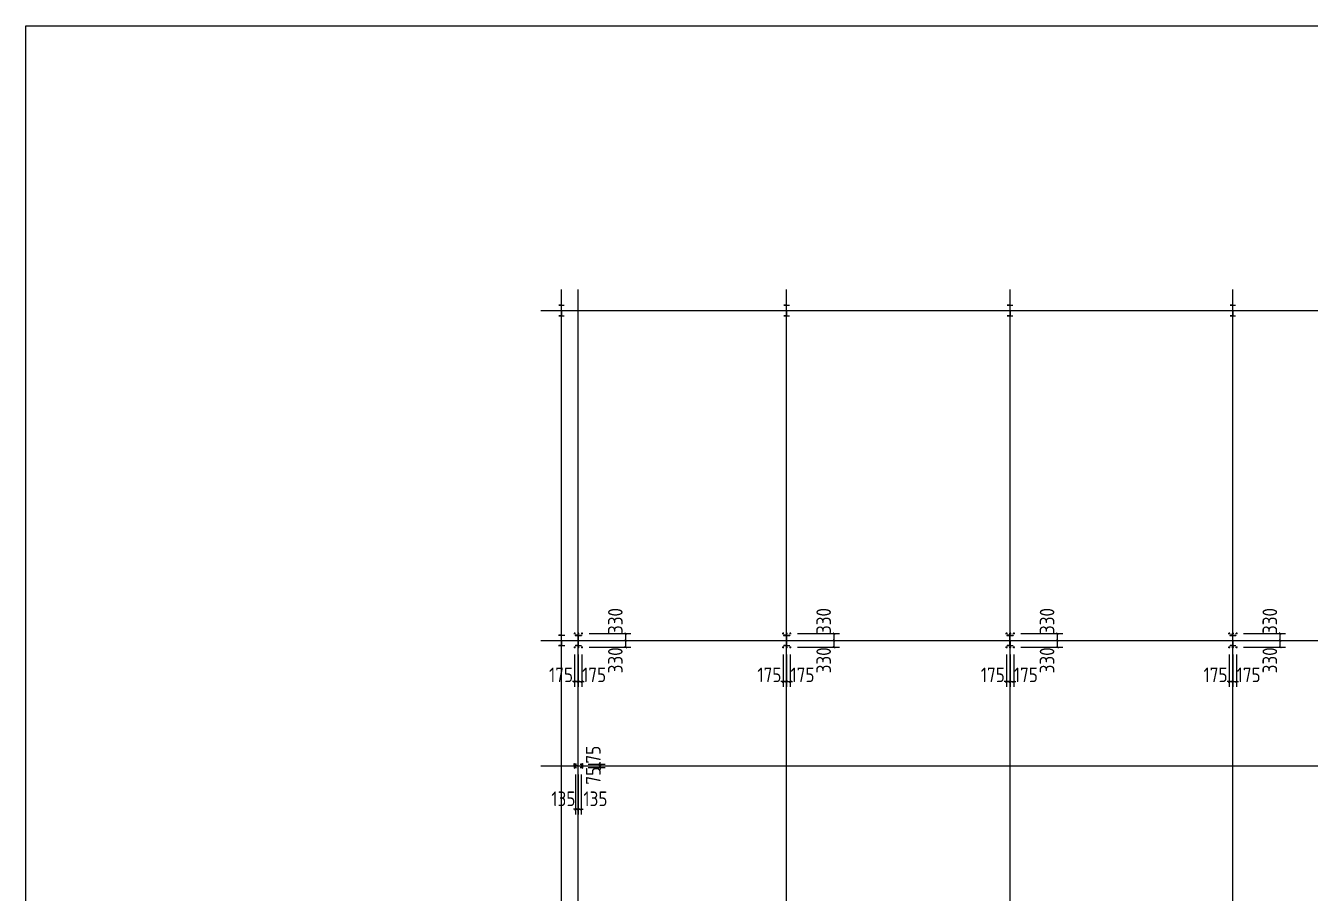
# Model space of a CAD drawing. Extents: x 546185 to 664985, y -73017 to 10983.
# Drawn here: x 546185 to 607659, y -30517 to 10983 of the extents above; entities that cross this region are included whole.
import ezdxf

# ---------------------------------------------------------------- set-up
doc = ezdxf.new("R2010")
doc.units = 0
doc.header["$LTSCALE"] = 1000
doc.header["$MEASUREMENT"] = 0
doc.layers.add('DOTE', color=1, linetype='Continuous')
doc.styles.get("Standard").update_dxf_attribs({"font": 'gbenor.shx', "bigfont": 'gbcbig.shx'})
doc.dimstyles.get("Standard").update_dxf_attribs({"dimscale": 100, "dimtxt": 3.5, "dimasz": 1, "dimexe": 2.5, "dimexo": 3, "dimgap": 1.5, "dimtad": 1, "dimdec": 0, "dimzin": 0, "dimdsep": 46, "dimtxsty": 'Standard', "dimblk": 'ARCHTICK', "dimcen": 0.09, "dimadec": 0, "dimazin": 0, "dimtfac": 1, "dimtdec": 0, "dimtix": 1, "dimtmove": 2, "dimatfit": 3, "dimfxl": 1, "dimtolj": 1, "dimtzin": 0, "dimarcsym": 0})

# ---------------------------------------------------------------- blocks, each defined once
blk = doc.blocks.new('_ArchTick')
at = {"color": 0, "linetype": 'ByBlock', "const_width": 0.4}
blk.add_lwpolyline([(-0.5, -0.5), (0.5, 0.5)], dxfattribs=at)
blk = doc.blocks.new('*D1170')
at = {"color": 3, "lineweight": -2}
for p, q in [((573105, -24344), (573920, -24344)), ((573155, -24419), (573920, -24419)), ((573670, -24344), (573670, -24244)), ((573670, -24419), (573670, -24344)), ((573670, -24419), (573670, -24519))]:
    blk.add_line(p, q, dxfattribs=at)
at = {"layer": 'Defpoints', "color": 0}
for p in [(572805, -24344), (572855, -24419), (573670, -24344)]:
    blk.add_point(p, dxfattribs=at)
at = {"color": 3, "lineweight": -2, "xscale": 100, "yscale": 100, "zscale": 100}
for p, rotation in [((573670, -24344), 270), ((573670, -24419), 90)]:
    blk.add_blockref('_ArchTick', p, dxfattribs=dict(at, rotation=rotation))
at = {"color": 0, "insert": (573345, -23887), "char_height": 700, "attachment_point": 5, "rotation": 90}
blk.add_mtext('\\A1;75', dxfattribs=at)
blk = doc.blocks.new('*D1171')
at = {"color": 3, "lineweight": -2}
for p, q in [((572495, -24834), (572495, -26747)), ((572630, -24834), (572630, -26747)), ((572495, -26497), (572395, -26497)), ((572495, -26497), (572630, -26497)), ((572630, -26497), (572730, -26497))]:
    blk.add_line(p, q, dxfattribs=at)
at = {"layer": 'Defpoints', "color": 0}
for p in [(572495, -24534), (572630, -24534), (572630, -26497)]:
    blk.add_point(p, dxfattribs=at)
at = {"color": 3, "lineweight": -2, "xscale": 100, "yscale": 100, "zscale": 100}
blk.add_blockref('_ArchTick', (572495, -26497), dxfattribs=at)
at = {"color": 3, "lineweight": -2, "xscale": 100, "yscale": 100, "zscale": 100, "rotation": 180}
blk.add_blockref('_ArchTick', (572630, -26497), dxfattribs=at)
at = {"color": 0, "insert": (571915, -25997), "char_height": 700, "attachment_point": 5}
blk.add_mtext('\\A1;135', dxfattribs=at)
blk = doc.blocks.new('*D1172')
at = {"color": 3, "lineweight": -2}
for p, q in [((572630, -24834), (572630, -26747)), ((572765, -24834), (572765, -26747)), ((572630, -26497), (572530, -26497)), ((572630, -26497), (572765, -26497)), ((572765, -26497), (572865, -26497))]:
    blk.add_line(p, q, dxfattribs=at)
at = {"layer": 'Defpoints', "color": 0}
for p in [(572630, -24534), (572765, -24534), (572765, -26497)]:
    blk.add_point(p, dxfattribs=at)
at = {"color": 3, "lineweight": -2, "xscale": 100, "yscale": 100, "zscale": 100}
blk.add_blockref('_ArchTick', (572630, -26497), dxfattribs=at)
at = {"color": 3, "lineweight": -2, "xscale": 100, "yscale": 100, "zscale": 100, "rotation": 180}
blk.add_blockref('_ArchTick', (572765, -26497), dxfattribs=at)
at = {"color": 0, "insert": (573448, -25997), "char_height": 700, "attachment_point": 5}
blk.add_mtext('\\A1;135', dxfattribs=at)
blk = doc.blocks.new('*D1211')
at = {"color": 3, "lineweight": -2}
for p, q in [((572455, -19089), (572455, -20643)), ((572630, -19089), (572630, -20643)), ((572455, -20393), (572355, -20393)), ((572455, -20393), (572630, -20393)), ((572630, -20393), (572730, -20393))]:
    blk.add_line(p, q, dxfattribs=at)
at = {"layer": 'Defpoints', "color": 0}
for p in [(572455, -18789), (572630, -18789), (572630, -20393)]:
    blk.add_point(p, dxfattribs=at)
at = {"color": 3, "lineweight": -2, "xscale": 100, "yscale": 100, "zscale": 100}
blk.add_blockref('_ArchTick', (572455, -20393), dxfattribs=at)
at = {"color": 3, "lineweight": -2, "xscale": 100, "yscale": 100, "zscale": 100, "rotation": 180}
blk.add_blockref('_ArchTick', (572630, -20393), dxfattribs=at)
at = {"color": 0, "insert": (571804, -20068), "char_height": 700, "attachment_point": 5}
blk.add_mtext('\\A1;175', dxfattribs=at)
blk = doc.blocks.new('*D1212')
at = {"color": 3, "lineweight": -2}
for p, q in [((572630, -19089), (572630, -20643)), ((572805, -19089), (572805, -20643)), ((572630, -20393), (572530, -20393)), ((572630, -20393), (572805, -20393)), ((572805, -20393), (572905, -20393))]:
    blk.add_line(p, q, dxfattribs=at)
at = {"layer": 'Defpoints', "color": 0}
for p in [(572630, -18789), (572805, -18789), (572805, -20393)]:
    blk.add_point(p, dxfattribs=at)
at = {"color": 3, "lineweight": -2, "xscale": 100, "yscale": 100, "zscale": 100}
blk.add_blockref('_ArchTick', (572630, -20393), dxfattribs=at)
at = {"color": 3, "lineweight": -2, "xscale": 100, "yscale": 100, "zscale": 100, "rotation": 180}
blk.add_blockref('_ArchTick', (572805, -20393), dxfattribs=at)
at = {"color": 0, "insert": (573386, -20068), "char_height": 700, "attachment_point": 5}
blk.add_mtext('\\A1;175', dxfattribs=at)
blk = doc.blocks.new('*D1213')
at = {"color": 3, "lineweight": -2}
for p, q in [((573145, -18419), (575151, -18419)), ((574901, -18749), (574901, -18419)), ((573145, -18749), (575151, -18749))]:
    blk.add_line(p, q, dxfattribs=at)
at = {"layer": 'Defpoints', "color": 0}
for p in [(572845, -18419), (574901, -18419), (572845, -18749)]:
    blk.add_point(p, dxfattribs=at)
at = {"color": 3, "lineweight": -2, "xscale": 100, "yscale": 100, "zscale": 100}
for p, rotation in [((574901, -18419), 90), ((574901, -18749), 270)]:
    blk.add_blockref('_ArchTick', p, dxfattribs=dict(at, rotation=rotation))
at = {"color": 0, "insert": (574401, -19374), "char_height": 700, "attachment_point": 5, "rotation": 90}
blk.add_mtext('\\A1;330', dxfattribs=at)
blk = doc.blocks.new('*D1214')
at = {"color": 3, "lineweight": -2}
for p, q in [((573145, -18089), (575151, -18089)), ((573145, -18419), (575151, -18419)), ((574901, -18419), (574901, -18089))]:
    blk.add_line(p, q, dxfattribs=at)
at = {"layer": 'Defpoints', "color": 0}
for p in [(572845, -18089), (572845, -18419), (574901, -18089)]:
    blk.add_point(p, dxfattribs=at)
at = {"color": 3, "lineweight": -2, "xscale": 100, "yscale": 100, "zscale": 100}
for p, rotation in [((574901, -18089), 90), ((574901, -18419), 270)]:
    blk.add_blockref('_ArchTick', p, dxfattribs=dict(at, rotation=rotation))
at = {"color": 0, "insert": (574401, -17493), "char_height": 700, "attachment_point": 5, "rotation": 90}
blk.add_mtext('\\A1;330', dxfattribs=at)
blk = doc.blocks.new('*D1215')
at = {"color": 3, "lineweight": -2}
for p, q in [((582425, -19089), (582425, -20643)), ((582600, -19089), (582600, -20643)), ((582425, -20393), (582325, -20393)), ((582425, -20393), (582600, -20393)), ((582600, -20393), (582700, -20393))]:
    blk.add_line(p, q, dxfattribs=at)
at = {"layer": 'Defpoints', "color": 0}
for p in [(582425, -18789), (582600, -18789), (582600, -20393)]:
    blk.add_point(p, dxfattribs=at)
at = {"color": 3, "lineweight": -2, "xscale": 100, "yscale": 100, "zscale": 100}
blk.add_blockref('_ArchTick', (582425, -20393), dxfattribs=at)
at = {"color": 3, "lineweight": -2, "xscale": 100, "yscale": 100, "zscale": 100, "rotation": 180}
blk.add_blockref('_ArchTick', (582600, -20393), dxfattribs=at)
at = {"color": 0, "insert": (581774, -20068), "char_height": 700, "attachment_point": 5}
blk.add_mtext('\\A1;175', dxfattribs=at)
blk = doc.blocks.new('*D1216')
at = {"color": 3, "lineweight": -2}
for p, q in [((582600, -19089), (582600, -20643)), ((582775, -19089), (582775, -20643)), ((582600, -20393), (582500, -20393)), ((582600, -20393), (582775, -20393)), ((582775, -20393), (582875, -20393))]:
    blk.add_line(p, q, dxfattribs=at)
at = {"layer": 'Defpoints', "color": 0}
for p in [(582600, -18789), (582775, -18789), (582775, -20393)]:
    blk.add_point(p, dxfattribs=at)
at = {"color": 3, "lineweight": -2, "xscale": 100, "yscale": 100, "zscale": 100}
blk.add_blockref('_ArchTick', (582600, -20393), dxfattribs=at)
at = {"color": 3, "lineweight": -2, "xscale": 100, "yscale": 100, "zscale": 100, "rotation": 180}
blk.add_blockref('_ArchTick', (582775, -20393), dxfattribs=at)
at = {"color": 0, "insert": (583356, -20068), "char_height": 700, "attachment_point": 5}
blk.add_mtext('\\A1;175', dxfattribs=at)
blk = doc.blocks.new('*D1217')
at = {"color": 3, "lineweight": -2}
for p, q in [((583115, -18419), (585121, -18419)), ((584871, -18749), (584871, -18419)), ((583115, -18749), (585121, -18749))]:
    blk.add_line(p, q, dxfattribs=at)
at = {"layer": 'Defpoints', "color": 0}
for p in [(582815, -18419), (584871, -18419), (582815, -18749)]:
    blk.add_point(p, dxfattribs=at)
at = {"color": 3, "lineweight": -2, "xscale": 100, "yscale": 100, "zscale": 100}
for p, rotation in [((584871, -18419), 90), ((584871, -18749), 270)]:
    blk.add_blockref('_ArchTick', p, dxfattribs=dict(at, rotation=rotation))
at = {"color": 0, "insert": (584371, -19374), "char_height": 700, "attachment_point": 5, "rotation": 90}
blk.add_mtext('\\A1;330', dxfattribs=at)
blk = doc.blocks.new('*D1218')
at = {"color": 3, "lineweight": -2}
for p, q in [((583115, -18089), (585121, -18089)), ((583115, -18419), (585121, -18419)), ((584871, -18419), (584871, -18089))]:
    blk.add_line(p, q, dxfattribs=at)
at = {"layer": 'Defpoints', "color": 0}
for p in [(582815, -18089), (582815, -18419), (584871, -18089)]:
    blk.add_point(p, dxfattribs=at)
at = {"color": 3, "lineweight": -2, "xscale": 100, "yscale": 100, "zscale": 100}
for p, rotation in [((584871, -18089), 90), ((584871, -18419), 270)]:
    blk.add_blockref('_ArchTick', p, dxfattribs=dict(at, rotation=rotation))
at = {"color": 0, "insert": (584371, -17493), "char_height": 700, "attachment_point": 5, "rotation": 90}
blk.add_mtext('\\A1;330', dxfattribs=at)
blk = doc.blocks.new('*D1219')
at = {"color": 3, "lineweight": -2}
for p, q in [((593115, -19089), (593115, -20643)), ((593290, -19089), (593290, -20643)), ((593115, -20393), (593015, -20393)), ((593115, -20393), (593290, -20393)), ((593290, -20393), (593390, -20393))]:
    blk.add_line(p, q, dxfattribs=at)
at = {"layer": 'Defpoints', "color": 0}
for p in [(593115, -18789), (593290, -18789), (593290, -20393)]:
    blk.add_point(p, dxfattribs=at)
at = {"color": 3, "lineweight": -2, "xscale": 100, "yscale": 100, "zscale": 100}
blk.add_blockref('_ArchTick', (593115, -20393), dxfattribs=at)
at = {"color": 3, "lineweight": -2, "xscale": 100, "yscale": 100, "zscale": 100, "rotation": 180}
blk.add_blockref('_ArchTick', (593290, -20393), dxfattribs=at)
at = {"color": 0, "insert": (592464, -20068), "char_height": 700, "attachment_point": 5}
blk.add_mtext('\\A1;175', dxfattribs=at)
blk = doc.blocks.new('*D1220')
at = {"color": 3, "lineweight": -2}
for p, q in [((593290, -19089), (593290, -20643)), ((593465, -19089), (593465, -20643)), ((593290, -20393), (593190, -20393)), ((593290, -20393), (593465, -20393)), ((593465, -20393), (593565, -20393))]:
    blk.add_line(p, q, dxfattribs=at)
at = {"layer": 'Defpoints', "color": 0}
for p in [(593290, -18789), (593465, -18789), (593465, -20393)]:
    blk.add_point(p, dxfattribs=at)
at = {"color": 3, "lineweight": -2, "xscale": 100, "yscale": 100, "zscale": 100}
blk.add_blockref('_ArchTick', (593290, -20393), dxfattribs=at)
at = {"color": 3, "lineweight": -2, "xscale": 100, "yscale": 100, "zscale": 100, "rotation": 180}
blk.add_blockref('_ArchTick', (593465, -20393), dxfattribs=at)
at = {"color": 0, "insert": (594046, -20068), "char_height": 700, "attachment_point": 5}
blk.add_mtext('\\A1;175', dxfattribs=at)
blk = doc.blocks.new('*D1221')
at = {"color": 3, "lineweight": -2}
for p, q in [((593805, -18419), (595811, -18419)), ((595561, -18749), (595561, -18419)), ((593805, -18749), (595811, -18749))]:
    blk.add_line(p, q, dxfattribs=at)
at = {"layer": 'Defpoints', "color": 0}
for p in [(593505, -18419), (595561, -18419), (593505, -18749)]:
    blk.add_point(p, dxfattribs=at)
at = {"color": 3, "lineweight": -2, "xscale": 100, "yscale": 100, "zscale": 100}
for p, rotation in [((595561, -18419), 90), ((595561, -18749), 270)]:
    blk.add_blockref('_ArchTick', p, dxfattribs=dict(at, rotation=rotation))
at = {"color": 0, "insert": (595061, -19374), "char_height": 700, "attachment_point": 5, "rotation": 90}
blk.add_mtext('\\A1;330', dxfattribs=at)
blk = doc.blocks.new('*D1222')
at = {"color": 3, "lineweight": -2}
for p, q in [((593805, -18089), (595811, -18089)), ((593805, -18419), (595811, -18419)), ((595561, -18419), (595561, -18089))]:
    blk.add_line(p, q, dxfattribs=at)
at = {"layer": 'Defpoints', "color": 0}
for p in [(593505, -18089), (593505, -18419), (595561, -18089)]:
    blk.add_point(p, dxfattribs=at)
at = {"color": 3, "lineweight": -2, "xscale": 100, "yscale": 100, "zscale": 100}
for p, rotation in [((595561, -18089), 90), ((595561, -18419), 270)]:
    blk.add_blockref('_ArchTick', p, dxfattribs=dict(at, rotation=rotation))
at = {"color": 0, "insert": (595061, -17493), "char_height": 700, "attachment_point": 5, "rotation": 90}
blk.add_mtext('\\A1;330', dxfattribs=at)
blk = doc.blocks.new('*D1223')
at = {"color": 3, "lineweight": -2}
for p, q in [((603775, -19089), (603775, -20643)), ((603950, -19089), (603950, -20643)), ((603775, -20393), (603675, -20393)), ((603775, -20393), (603950, -20393)), ((603950, -20393), (604050, -20393))]:
    blk.add_line(p, q, dxfattribs=at)
at = {"layer": 'Defpoints', "color": 0}
for p in [(603775, -18789), (603950, -18789), (603950, -20393)]:
    blk.add_point(p, dxfattribs=at)
at = {"color": 3, "lineweight": -2, "xscale": 100, "yscale": 100, "zscale": 100}
blk.add_blockref('_ArchTick', (603775, -20393), dxfattribs=at)
at = {"color": 3, "lineweight": -2, "xscale": 100, "yscale": 100, "zscale": 100, "rotation": 180}
blk.add_blockref('_ArchTick', (603950, -20393), dxfattribs=at)
at = {"color": 0, "insert": (603124, -20068), "char_height": 700, "attachment_point": 5}
blk.add_mtext('\\A1;175', dxfattribs=at)
blk = doc.blocks.new('*D1224')
at = {"color": 3, "lineweight": -2}
for p, q in [((603950, -19089), (603950, -20643)), ((604125, -19089), (604125, -20643)), ((603950, -20393), (603850, -20393)), ((603950, -20393), (604125, -20393)), ((604125, -20393), (604225, -20393))]:
    blk.add_line(p, q, dxfattribs=at)
at = {"layer": 'Defpoints', "color": 0}
for p in [(603950, -18789), (604125, -18789), (604125, -20393)]:
    blk.add_point(p, dxfattribs=at)
at = {"color": 3, "lineweight": -2, "xscale": 100, "yscale": 100, "zscale": 100}
blk.add_blockref('_ArchTick', (603950, -20393), dxfattribs=at)
at = {"color": 3, "lineweight": -2, "xscale": 100, "yscale": 100, "zscale": 100, "rotation": 180}
blk.add_blockref('_ArchTick', (604125, -20393), dxfattribs=at)
at = {"color": 0, "insert": (604706, -20068), "char_height": 700, "attachment_point": 5}
blk.add_mtext('\\A1;175', dxfattribs=at)
blk = doc.blocks.new('*D1225')
at = {"color": 3, "lineweight": -2}
for p, q in [((604465, -18419), (606471, -18419)), ((606221, -18749), (606221, -18419)), ((604465, -18749), (606471, -18749))]:
    blk.add_line(p, q, dxfattribs=at)
at = {"layer": 'Defpoints', "color": 0}
for p in [(604165, -18419), (606221, -18419), (604165, -18749)]:
    blk.add_point(p, dxfattribs=at)
at = {"color": 3, "lineweight": -2, "xscale": 100, "yscale": 100, "zscale": 100}
for p, rotation in [((606221, -18419), 90), ((606221, -18749), 270)]:
    blk.add_blockref('_ArchTick', p, dxfattribs=dict(at, rotation=rotation))
at = {"color": 0, "insert": (605721, -19374), "char_height": 700, "attachment_point": 5, "rotation": 90}
blk.add_mtext('\\A1;330', dxfattribs=at)
blk = doc.blocks.new('*D1226')
at = {"color": 3, "lineweight": -2}
for p, q in [((604465, -18089), (606471, -18089)), ((604465, -18419), (606471, -18419)), ((606221, -18419), (606221, -18089))]:
    blk.add_line(p, q, dxfattribs=at)
at = {"layer": 'Defpoints', "color": 0}
for p in [(604165, -18089), (604165, -18419), (606221, -18089)]:
    blk.add_point(p, dxfattribs=at)
at = {"color": 3, "lineweight": -2, "xscale": 100, "yscale": 100, "zscale": 100}
for p, rotation in [((606221, -18089), 90), ((606221, -18419), 270)]:
    blk.add_blockref('_ArchTick', p, dxfattribs=dict(at, rotation=rotation))
at = {"color": 0, "insert": (605721, -17493), "char_height": 700, "attachment_point": 5, "rotation": 90}
blk.add_mtext('\\A1;330', dxfattribs=at)
blk = doc.blocks.new('*D1409')
at = {"color": 3, "lineweight": -2}
for p, q in [((573105, -24494), (573920, -24494)), ((573130, -24419), (573920, -24419)), ((573670, -24419), (573670, -24319)), ((573670, -24494), (573670, -24419)), ((573670, -24494), (573670, -24594))]:
    blk.add_line(p, q, dxfattribs=at)
at = {"layer": 'Defpoints', "color": 0}
for p in [(572805, -24494), (572830, -24419), (573670, -24419)]:
    blk.add_point(p, dxfattribs=at)
at = {"color": 3, "lineweight": -2, "xscale": 100, "yscale": 100, "zscale": 100}
for p, rotation in [((573670, -24419), 270), ((573670, -24494), 90)]:
    blk.add_blockref('_ArchTick', p, dxfattribs=dict(at, rotation=rotation))
at = {"color": 0, "insert": (573348, -24895), "char_height": 700, "attachment_point": 5, "rotation": 90}
blk.add_mtext('\\A1;75', dxfattribs=at)

msp = doc.modelspace()

# ---------------------------------------------------------------- linework, layer by layer
for p, q in [((571829.9, -2388.8), (571699.9, -2388.8)), ((571699.9, -2388.8), (571959.9, -2388.8)), ((571829.9, -2638.8), (571829.9, -2388.8)), ((582599.9, -2388.8), (582469.9, -2388.8)), ((582469.9, -2388.8), (582729.9, -2388.8)), ((582599.9, -2638.8), (582599.9, -2388.8)), ((593289.9, -2388.8), (593159.9, -2388.8)), ((593159.9, -2388.8), (593419.9, -2388.8)), ((593289.9, -2638.8), (593289.9, -2388.8)), ((603949.9, -2388.8), (603819.9, -2388.8)), ((603819.9, -2388.8), (604079.9, -2388.8)), ((603949.9, -2638.8), (603949.9, -2388.8)), ((571829.9, -2888.8), (571699.9, -2888.8)), ((571699.9, -2888.8), (571959.9, -2888.8)), ((571829.9, -2638.8), (571829.9, -2888.8)), ((582599.9, -2888.8), (582469.9, -2888.8)), ((582469.9, -2888.8), (582729.9, -2888.8)), ((582599.9, -2638.8), (582599.9, -2888.8)), ((593289.9, -2888.8), (593159.9, -2888.8)), ((593159.9, -2888.8), (593419.9, -2888.8)), ((593289.9, -2638.8), (593289.9, -2888.8)), ((603949.9, -2888.8), (603819.9, -2888.8)), ((603819.9, -2888.8), (604079.9, -2888.8)), ((603949.9, -2638.8), (603949.9, -2888.8)), ((571679.9, -18168.8), (571979.9, -18168.8)), ((571829.9, -18168.8), (571699.9, -18168.8)), ((571829.9, -18418.8), (571829.9, -18168.8)), ((571829.9, -18418.8), (571829.9, -18618.8)), ((571829.9, -18418.8), (571829.9, -18668.8)), ((572414.4, -18088.8), (572495.4, -18088.8)), ((572454.9, -18088.8), (572434.4, -18088.8)), ((572454.9, -18048.3), (572454.9, -18129.3)), ((572454.9, -18088.8), (572454.9, -18068.3)), ((572479.9, -18168.8), (572779.9, -18168.8)), ((572479.9, -18168.8), (572779.9, -18168.8)), ((572629.9, -18168.8), (572499.9, -18168.8)), ((572629.9, -18168.8), (572499.9, -18168.8)), ((572589.4, -18088.8), (572670.4, -18088.8)), ((572629.9, -18088.8), (572609.4, -18088.8)), ((572629.9, -18048.3), (572629.9, -18129.3)), ((572629.9, -18088.8), (572629.9, -18068.3)), ((572629.9, -18418.8), (572629.9, -18168.8)), ((572629.9, -18418.8), (572629.9, -18168.8)), ((572629.9, -18418.8), (572629.9, -18668.8)), ((572629.9, -18418.8), (572629.9, -18668.8)), ((572764.4, -18088.8), (572845.4, -18088.8)), ((572804.9, -18088.8), (572784.4, -18088.8)), ((572804.9, -18048.3), (572804.9, -18129.3)), ((572804.9, -18088.8), (572804.9, -18068.3)), ((582384.4, -18088.8), (582465.4, -18088.8)), ((582424.9, -18088.8), (582404.4, -18088.8)), ((582424.9, -18048.3), (582424.9, -18129.3)), ((582424.9, -18088.8), (582424.9, -18068.3)), ((582449.9, -18168.8), (582749.9, -18168.8)), ((582449.9, -18168.8), (582749.9, -18168.8)), ((582599.9, -18168.8), (582469.9, -18168.8)), ((582599.9, -18168.8), (582469.9, -18168.8)), ((582559.4, -18088.8), (582640.4, -18088.8)), ((582599.9, -18088.8), (582579.4, -18088.8)), ((582599.9, -18048.3), (582599.9, -18129.3)), ((582599.9, -18088.8), (582599.9, -18068.3)), ((582599.9, -18418.8), (582599.9, -18168.8)), ((582599.9, -18418.8), (582599.9, -18168.8)), ((582599.9, -18418.8), (582599.9, -18668.8)), ((582599.9, -18418.8), (582599.9, -18668.8)), ((582734.4, -18088.8), (582815.4, -18088.8)), ((582774.9, -18088.8), (582754.4, -18088.8)), ((582774.9, -18048.3), (582774.9, -18129.3)), ((582774.9, -18088.8), (582774.9, -18068.3)), ((593074.4, -18088.8), (593155.4, -18088.8)), ((593114.9, -18088.8), (593094.4, -18088.8)), ((593114.9, -18048.3), (593114.9, -18129.3)), ((593114.9, -18088.8), (593114.9, -18068.3)), ((593139.9, -18168.8), (593439.9, -18168.8)), ((593139.9, -18168.8), (593439.9, -18168.8)), ((593289.9, -18168.8), (593159.9, -18168.8)), ((593289.9, -18168.8), (593159.9, -18168.8)), ((593249.4, -18088.8), (593330.4, -18088.8)), ((593289.9, -18088.8), (593269.4, -18088.8)), ((593289.9, -18048.3), (593289.9, -18129.3)), ((593289.9, -18088.8), (593289.9, -18068.3)), ((593289.9, -18418.8), (593289.9, -18168.8)), ((593289.9, -18418.8), (593289.9, -18168.8)), ((593289.9, -18418.8), (593289.9, -18668.8)), ((593289.9, -18418.8), (593289.9, -18668.8)), ((593424.4, -18088.8), (593505.4, -18088.8)), ((593464.9, -18088.8), (593444.4, -18088.8)), ((593464.9, -18048.3), (593464.9, -18129.3)), ((593464.9, -18088.8), (593464.9, -18068.3)), ((603734.4, -18088.8), (603815.4, -18088.8)), ((603774.9, -18088.8), (603754.4, -18088.8)), ((603774.9, -18048.3), (603774.9, -18129.3)), ((603774.9, -18088.8), (603774.9, -18068.3)), ((603799.9, -18168.8), (604099.9, -18168.8)), ((603799.9, -18168.8), (604099.9, -18168.8)), ((603949.9, -18168.8), (603819.9, -18168.8)), ((603949.9, -18168.8), (603819.9, -18168.8)), ((603909.4, -18088.8), (603990.4, -18088.8)), ((603949.9, -18088.8), (603929.4, -18088.8)), ((603949.9, -18048.3), (603949.9, -18129.3)), ((603949.9, -18088.8), (603949.9, -18068.3)), ((603949.9, -18418.8), (603949.9, -18168.8)), ((603949.9, -18418.8), (603949.9, -18168.8)), ((603949.9, -18418.8), (603949.9, -18668.8)), ((603949.9, -18418.8), (603949.9, -18668.8)), ((604084.4, -18088.8), (604165.4, -18088.8)), ((604124.9, -18088.8), (604104.4, -18088.8)), ((604124.9, -18048.3), (604124.9, -18129.3)), ((604124.9, -18088.8), (604124.9, -18068.3)), ((571679.9, -18668.8), (571979.9, -18668.8)), ((571829.9, -18668.8), (571699.9, -18668.8)), ((572414.4, -18748.8), (572495.4, -18748.8)), ((572454.9, -18748.8), (572434.4, -18748.8)), ((572454.9, -18708.3), (572454.9, -18789.3)), ((572454.9, -18748.8), (572454.9, -18728.3)), ((572479.9, -18668.8), (572779.9, -18668.8)), ((572479.9, -18668.8), (572779.9, -18668.8)), ((572629.9, -18668.8), (572499.9, -18668.8)), ((572629.9, -18668.8), (572499.9, -18668.8)), ((572589.4, -18748.8), (572670.4, -18748.8)), ((572629.9, -18748.8), (572609.4, -18748.8)), ((572629.9, -18708.3), (572629.9, -18789.3)), ((572629.9, -18748.8), (572629.9, -18728.3)), ((572764.4, -18748.8), (572845.4, -18748.8)), ((572804.9, -18748.8), (572784.4, -18748.8)), ((572804.9, -18708.3), (572804.9, -18789.3)), ((572804.9, -18748.8), (572804.9, -18728.3)), ((582384.4, -18748.8), (582465.4, -18748.8)), ((582424.9, -18748.8), (582404.4, -18748.8)), ((582424.9, -18708.3), (582424.9, -18789.3)), ((582424.9, -18748.8), (582424.9, -18728.3)), ((582449.9, -18668.8), (582749.9, -18668.8)), ((582449.9, -18668.8), (582749.9, -18668.8)), ((582599.9, -18668.8), (582469.9, -18668.8)), ((582599.9, -18668.8), (582469.9, -18668.8)), ((582559.4, -18748.8), (582640.4, -18748.8)), ((582599.9, -18748.8), (582579.4, -18748.8)), ((582599.9, -18708.3), (582599.9, -18789.3)), ((582599.9, -18748.8), (582599.9, -18728.3)), ((582734.4, -18748.8), (582815.4, -18748.8)), ((582774.9, -18748.8), (582754.4, -18748.8)), ((582774.9, -18708.3), (582774.9, -18789.3)), ((582774.9, -18748.8), (582774.9, -18728.3)), ((593074.4, -18748.8), (593155.4, -18748.8)), ((593114.9, -18748.8), (593094.4, -18748.8)), ((593114.9, -18708.3), (593114.9, -18789.3)), ((593114.9, -18748.8), (593114.9, -18728.3)), ((593139.9, -18668.8), (593439.9, -18668.8)), ((593139.9, -18668.8), (593439.9, -18668.8)), ((593289.9, -18668.8), (593159.9, -18668.8)), ((593289.9, -18668.8), (593159.9, -18668.8)), ((593249.4, -18748.8), (593330.4, -18748.8)), ((593289.9, -18748.8), (593269.4, -18748.8)), ((593289.9, -18708.3), (593289.9, -18789.3)), ((593289.9, -18748.8), (593289.9, -18728.3)), ((593424.4, -18748.8), (593505.4, -18748.8)), ((593464.9, -18748.8), (593444.4, -18748.8)), ((593464.9, -18708.3), (593464.9, -18789.3)), ((593464.9, -18748.8), (593464.9, -18728.3)), ((603734.4, -18748.8), (603815.4, -18748.8)), ((603774.9, -18748.8), (603754.4, -18748.8)), ((603774.9, -18708.3), (603774.9, -18789.3)), ((603774.9, -18748.8), (603774.9, -18728.3)), ((603799.9, -18668.8), (604099.9, -18668.8)), ((603799.9, -18668.8), (604099.9, -18668.8)), ((603949.9, -18668.8), (603819.9, -18668.8)), ((603949.9, -18668.8), (603819.9, -18668.8)), ((603909.4, -18748.8), (603990.4, -18748.8)), ((603949.9, -18748.8), (603929.4, -18748.8)), ((603949.9, -18708.3), (603949.9, -18789.3)), ((603949.9, -18748.8), (603949.9, -18728.3)), ((604084.4, -18748.8), (604165.4, -18748.8)), ((604124.9, -18748.8), (604104.4, -18748.8)), ((604124.9, -18708.3), (604124.9, -18789.3)), ((604124.9, -18748.8), (604124.9, -18728.3)), ((572429.9, -24418.8), (572429.9, -24308.8)), ((572429.9, -24308.8), (572429.9, -24528.8)), ((572454.4, -24343.8), (572535.4, -24343.8)), ((572454.4, -24493.8), (572535.4, -24493.8)), ((572494.9, -24343.8), (572474.4, -24343.8)), ((572494.9, -24493.8), (572474.4, -24493.8)), ((572494.9, -24303.3), (572494.9, -24384.3)), ((572494.9, -24343.8), (572494.9, -24323.3)), ((572494.9, -24453.3), (572494.9, -24534.3)), ((572494.9, -24493.8), (572494.9, -24473.3)), ((572724.4, -24343.8), (572805.4, -24343.8)), ((572724.4, -24493.8), (572805.4, -24493.8)), ((572764.9, -24343.8), (572744.4, -24343.8)), ((572764.9, -24493.8), (572744.4, -24493.8)), ((572764.9, -24303.3), (572764.9, -24384.3)), ((572764.9, -24343.8), (572764.9, -24323.3)), ((572764.9, -24453.3), (572764.9, -24534.3)), ((572764.9, -24493.8), (572764.9, -24473.3))]:
    msp.add_line(p, q)
at = {"color": 4}
for p, q in [((572479.9, -18168.8), (572779.9, -18168.8)), ((572479.9, -18168.8), (572479.9, -18180.8)), ((572479.9, -18180.8), (572779.9, -18180.8)), ((572629.9, -18168.8), (572499.9, -18168.8)), ((572625.9, -18656.8), (572625.9, -18180.8)), ((572633.9, -18656.8), (572633.9, -18180.8)), ((572779.9, -18168.8), (572779.9, -18180.8)), ((582449.9, -18168.8), (582749.9, -18168.8)), ((582449.9, -18168.8), (582449.9, -18180.8)), ((582449.9, -18180.8), (582749.9, -18180.8)), ((582599.9, -18168.8), (582469.9, -18168.8)), ((582595.9, -18656.8), (582595.9, -18180.8)), ((582603.9, -18656.8), (582603.9, -18180.8)), ((582749.9, -18168.8), (582749.9, -18180.8)), ((593139.9, -18168.8), (593439.9, -18168.8)), ((593139.9, -18168.8), (593139.9, -18180.8)), ((593139.9, -18180.8), (593439.9, -18180.8)), ((593289.9, -18168.8), (593159.9, -18168.8)), ((593285.9, -18656.8), (593285.9, -18180.8)), ((593293.9, -18656.8), (593293.9, -18180.8)), ((593439.9, -18168.8), (593439.9, -18180.8)), ((603799.9, -18168.8), (604099.9, -18168.8)), ((603799.9, -18168.8), (603799.9, -18180.8)), ((603799.9, -18180.8), (604099.9, -18180.8)), ((603949.9, -18168.8), (603819.9, -18168.8)), ((603945.9, -18656.8), (603945.9, -18180.8)), ((603953.9, -18656.8), (603953.9, -18180.8)), ((604099.9, -18168.8), (604099.9, -18180.8)), ((572479.9, -18656.8), (572779.9, -18656.8)), ((572479.9, -18656.8), (572479.9, -18668.8)), ((572479.9, -18668.8), (572779.9, -18668.8)), ((572629.9, -18668.8), (572499.9, -18668.8)), ((572779.9, -18656.8), (572779.9, -18668.8)), ((582449.9, -18656.8), (582749.9, -18656.8)), ((582449.9, -18656.8), (582449.9, -18668.8)), ((582449.9, -18668.8), (582749.9, -18668.8)), ((582599.9, -18668.8), (582469.9, -18668.8)), ((582749.9, -18656.8), (582749.9, -18668.8)), ((593139.9, -18656.8), (593439.9, -18656.8)), ((593139.9, -18656.8), (593139.9, -18668.8)), ((593139.9, -18668.8), (593439.9, -18668.8)), ((593289.9, -18668.8), (593159.9, -18668.8)), ((593439.9, -18656.8), (593439.9, -18668.8)), ((603799.9, -18656.8), (604099.9, -18656.8)), ((603799.9, -18656.8), (603799.9, -18668.8)), ((603799.9, -18668.8), (604099.9, -18668.8)), ((603949.9, -18668.8), (603819.9, -18668.8)), ((604099.9, -18656.8), (604099.9, -18668.8)), ((572429.9, -24418.8), (572429.9, -24308.8)), ((572429.9, -24308.8), (572429.9, -24528.8)), ((572429.9, -24308.8), (572439.9, -24308.8)), ((572429.9, -24528.8), (572439.9, -24528.8)), ((572439.9, -24308.8), (572439.9, -24528.8)), ((572629.9, -24415.8), (572439.9, -24415.8)), ((572629.9, -24421.8), (572439.9, -24421.8)), ((572629.9, -24415.8), (572819.9, -24415.8)), ((572629.9, -24421.8), (572819.9, -24421.8)), ((572819.9, -24308.8), (572819.9, -24528.8)), ((572819.9, -24308.8), (572829.9, -24308.8)), ((572819.9, -24528.8), (572829.9, -24528.8)), ((572829.9, -24418.8), (572829.9, -24308.8)), ((572829.9, -24308.8), (572829.9, -24528.8))]:
    msp.add_line(p, q, dxfattribs=at)
msp.add_lwpolyline([(546184.7, 10982.9), (664984.7, 10982.9), (664984.7, -73017.1), (546184.7, -73017.1)], close=True)
for centre in [(572454.9, -18088.8), (572629.9, -18088.8), (572804.9, -18088.8), (582424.9, -18088.8), (582599.9, -18088.8), (582774.9, -18088.8), (593114.9, -18088.8), (593289.9, -18088.8), (593464.9, -18088.8), (603774.9, -18088.8), (603949.9, -18088.8), (604124.9, -18088.8), (572454.9, -18748.8), (572629.9, -18748.8), (572804.9, -18748.8), (582424.9, -18748.8), (582599.9, -18748.8), (582774.9, -18748.8), (593114.9, -18748.8), (593289.9, -18748.8), (593464.9, -18748.8), (603774.9, -18748.8), (603949.9, -18748.8), (604124.9, -18748.8), (572494.9, -24343.8), (572494.9, -24493.8), (572764.9, -24343.8), (572764.9, -24493.8)]:
    msp.add_circle(centre, 20.5)
at = {"layer": 'DOTE'}
for p, q in [((571829.9, -59418.8), (571829.9, -1638.8)), ((572629.9, -59418.8), (572629.9, -1638.8)), ((582599.9, -59418.8), (582599.9, -1638.8)), ((593289.9, -59418.8), (593289.9, -1638.8)), ((603949.9, -59418.8), (603949.9, -1638.8)), ((570829.9, -2638.8), (624679.9, -2638.8)), ((570829.9, -18418.8), (636679.9, -18418.8)), ((570829.9, -24418.8), (636679.9, -24418.8))]:
    msp.add_line(p, q, dxfattribs=at)

# ---------------------------------------------------------------- dimensions: what is measured, and where the dimension line sits
for base, p1, p2, picture, middle in [((574900.6, -18088.8), (572845.4, -18418.8), (572845.4, -18088.8), '*D1214', (574400.6, -17493.1)), ((584870.6, -18088.8), (582815.4, -18418.8), (582815.4, -18088.8), '*D1218', (584370.6, -17493.1)), ((595560.6, -18088.8), (593505.4, -18418.8), (593505.4, -18088.8), '*D1222', (595060.6, -17493.1)), ((606220.6, -18088.8), (604165.4, -18418.8), (604165.4, -18088.8), '*D1226', (605720.6, -17493.1)), ((574900.6, -18418.8), (572845.4, -18748.8), (572845.4, -18418.8), '*D1213', (574400.6, -19373.7)), ((584870.6, -18418.8), (582815.4, -18748.8), (582815.4, -18418.8), '*D1217', (584370.6, -19373.7)), ((595560.6, -18418.8), (593505.4, -18748.8), (593505.4, -18418.8), '*D1221', (595060.6, -19373.7)), ((606220.6, -18418.8), (604165.4, -18748.8), (604165.4, -18418.8), '*D1225', (605720.6, -19373.7)), ((573670, -24343.8), (572854.9, -24418.8), (572805.4, -24343.8), '*D1170', (573345, -23887.4)), ((573670, -24418.8), (572805.4, -24493.8), (572829.9, -24418.8), '*D1409', (573348.4, -24894.7))]:
    dim = msp.add_linear_dim(base=base, p1=p1, p2=p2, angle=90, dimstyle='Standard', override={"dimtxt": 7, "dimclrd": 3, "dimclre": 3})
    dim.commit()
    dim.dimension.update_dxf_attribs({"geometry": picture, "text_midpoint": middle, "dimtype": 160})
for base, p1, p2, picture, middle in [((572629.9, -20392.9), (572454.9, -18789.3), (572629.9, -18789.3), '*D1211', (571804.1, -20067.9)), ((572804.9, -20392.9), (572629.9, -18789.3), (572804.9, -18789.3), '*D1212', (573386.4, -20067.9)), ((582599.9, -20392.9), (582424.9, -18789.3), (582599.9, -18789.3), '*D1215', (581774.1, -20067.9)), ((582774.9, -20392.9), (582599.9, -18789.3), (582774.9, -18789.3), '*D1216', (583356.4, -20067.9)), ((593289.9, -20392.9), (593114.9, -18789.3), (593289.9, -18789.3), '*D1219', (592464.1, -20067.9)), ((593464.9, -20392.9), (593289.9, -18789.3), (593464.9, -18789.3), '*D1220', (594046.4, -20067.9)), ((603949.9, -20392.9), (603774.9, -18789.3), (603949.9, -18789.3), '*D1223', (603124.1, -20067.9)), ((604124.9, -20392.9), (603949.9, -18789.3), (604124.9, -18789.3), '*D1224', (604706.4, -20067.9)), ((572629.9, -26497.4), (572494.9, -24534.3), (572629.9, -24534.3), '*D1171', (571915.5, -25997.4)), ((572764.9, -26497.4), (572629.9, -24534.3), (572764.9, -24534.3), '*D1172', (573448.4, -25997.4))]:
    dim = msp.add_linear_dim(base=base, p1=p1, p2=p2, dimstyle='Standard', override={"dimtxt": 7, "dimclrd": 3, "dimclre": 3})
    dim.commit()
    dim.dimension.update_dxf_attribs({"geometry": picture, "text_midpoint": middle, "dimtype": 160})

doc.saveas('drawing.dxf')
